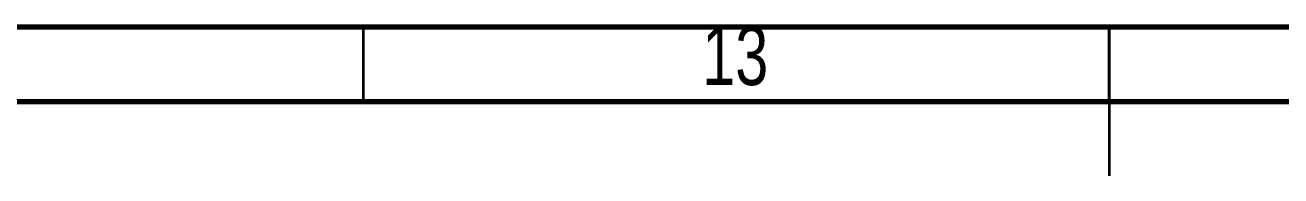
# Model space of a CAD drawing. Header units: millimetres. Extents: x 15 to 1184, y 5 to 1288.
# Drawn here: x 526.8 to 611, y 826 to 836.1 of the extents above; entities that cross this region are included whole.
import ezdxf

# ---------------------------------------------------------------- set-up
doc = ezdxf.new("R2010")
doc.units = ezdxf.units.MM
doc.styles.add('SLDTEXTSTYLE1', font='TXT', dxfattribs={"width": 0.75})

msp = doc.modelspace()

# ---------------------------------------------------------------- linework, layer by layer
at = {"color": 7, "linetype": 'Continuous', "lineweight": 70}
for p, q in [((15, 836), (1184, 836)), ((20, 831), (1179, 831))]:
    msp.add_line(p, q, dxfattribs=at)
at = {"color": 7, "linetype": 'Continuous', "lineweight": 35}
for p, q in [((549.5, 831), (549.5, 836)), ((599.5, 836.001), (599.5, 825.999)), ((599.5, 831), (599.5, 836))]:
    msp.add_line(p, q, dxfattribs=at)

# ---------------------------------------------------------------- texts
at = {"color": 7, "linetype": 'Continuous', "lineweight": 0, "insert": (574.42, 836.06), "char_height": 3.9687, "attachment_point": 2, "style": 'SLDTEXTSTYLE1'}
msp.add_mtext('13', dxfattribs=at)

doc.saveas('drawing.dxf')
